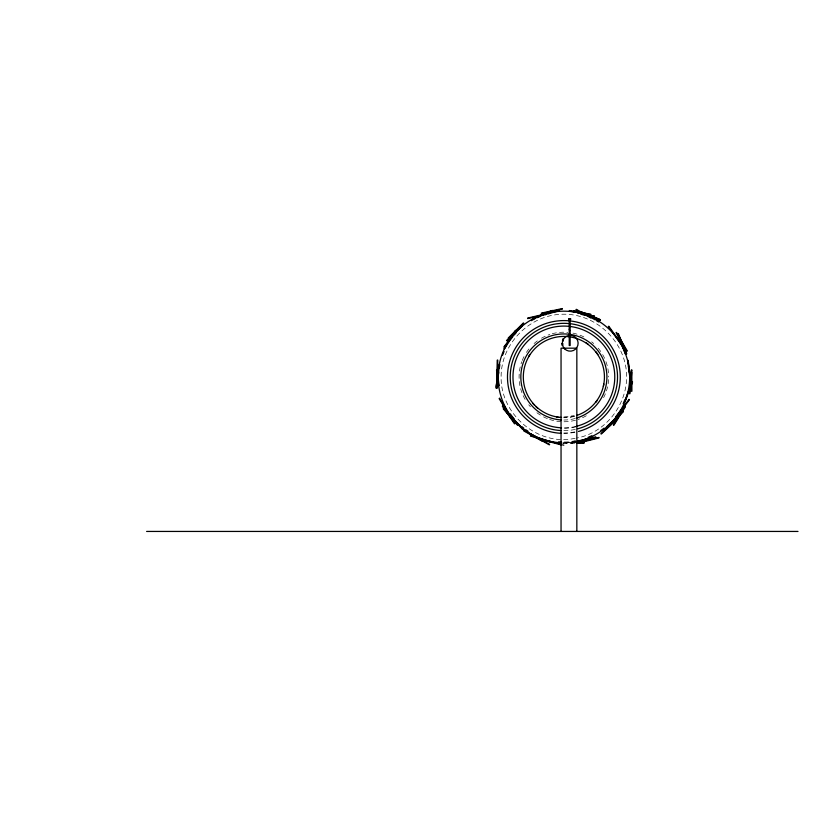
<?xml version="1.0" encoding="UTF-8"?>
<svg xmlns="http://www.w3.org/2000/svg" width="840" height="840" viewBox="0 0 840 840"><rect width="100%" height="100%" fill="white"/><g stroke="black" fill="none" stroke-linecap="round" stroke-linejoin="round"><path stroke-width="0.63" stroke-dasharray="4.2 3.15" d="M575.169 441.693L574.78 442.334L575.295 442.218M575.757 441.609L570.224 442.901L570.35 443.425L576.618 441.956M563.881 416.976L574.224 415.611M575.127 438.27C538.199 446.681 500.493 414.498 501.113 376.981C500.903 343.392 530.281 314.002 563.881 314.213C597.471 314.002 626.85 343.392 626.64 376.981C626.514 405.762 604.978 433.136 576.376 438.102M575.4 440.832L572.334 441.242L572.408 441.767M576.481 441.231L563.881 442.785A65.803 65.803 0 0 0 574.917 441.851M562.769 442.869L575.085 442.669M562.779 443.405L575.096 443.205M562.527 444.685L564.165 445.116L562.496 445.231M574.833 442.68L574.833 443.216M572.597 442.712L572.597 443.247M571.106 442.743L571.116 443.268M567.178 442.796L567.189 443.331M566.15 442.817L566.16 443.352M563.462 442.858L563.462 443.394M608.591 379.575A44.793 44.793 0 0 1 602.669 399.378M586.268 415.769A44.793 44.793 0 0 1 577.952 419.507M575.474 420.242A44.793 44.793 0 0 1 548.562 419.076M547.344 418.604A44.793 44.793 0 0 1 541.485 415.769M540.372 415.107A44.793 44.793 0 0 1 535.08 411.285M530.428 406.77A44.793 44.793 0 0 1 528.749 404.765M525.084 399.378A44.793 44.793 0 0 1 521.787 361.673M522.249 360.444A44.793 44.793 0 0 1 525.084 354.585M526.449 352.38A44.793 44.793 0 0 1 530.428 347.193M534.093 343.529A44.793 44.793 0 0 1 539.27 339.549M541.485 338.195A44.793 44.793 0 0 1 549.801 334.457M552.279 333.711A44.793 44.793 0 0 1 567.767 332.356M572.943 333.113A44.793 44.793 0 0 1 586.268 338.195M591.665 341.849A44.793 44.793 0 0 1 593.659 343.529M598.185 348.18A44.793 44.793 0 0 1 602.007 353.472M602.669 354.585A44.793 44.793 0 0 1 605.504 360.444M605.966 361.673A44.793 44.793 0 0 1 608.664 376.981M574.896 432.296A56.406 56.406 0 0 1 563.881 433.377M575.295 429.397A53.645 53.645 0 0 1 563.881 430.626M575.883 426.437A50.894 50.894 0 0 1 563.881 427.875M575.012 418.551A43.04 43.04 0 0 1 563.881 420.021M574.371 416.157A40.562 40.562 0 0 1 563.881 417.532M574.424 416.346A40.751 40.751 0 0 1 563.881 417.732M575.977 426.825A51.293 51.293 0 0 1 563.881 428.274M574.823 431.907A56.007 56.007 0 0 1 563.881 432.989M575.621 440.958A65.047 65.047 0 0 1 563.881 442.029"/><path stroke-width="1.26" d="M496.766 381.791L497.238 360.129M497.301 381.801L497.774 360.139M498.372 366.397L496.902 388.017L497.438 388.059L498.897 366.44M495.968 388.07L496.797 381.717M497.354 377.548L498.509 368.729M496.493 388.143L497.133 383.334M498.225 374.966L498.53 372.666M496.241 385.98L496.881 381.549M497.427 377.706L498.509 370.178M498.834 367.909L499.317 364.529L499.842 364.602L499.359 367.994M496.776 386.054L497.396 381.728M498.183 376.236L498.719 372.445L498.183 372.435M584.241 314.339L594.279 316.764L573.447 310.769L594.416 316.25L586.667 314.296M594.248 316.869L594.416 316.25M632.09 381.707L624.498 401.709L624.992 401.898L632.583 381.895M595.928 318.57L596.915 318.906L588.882 315.609C589.481 314.307 580.997 312.06 585.27 313.635L580.409 311.546L599.172 319.147L600.464 319.767L596.138 318.077L595.928 318.57L600.264 320.26L581.123 312.333M592.326 317.016C592.589 315.651 598.731 319.284 596.138 318.077M504 348.716L515.445 330.32M504.452 348.999L507.612 343.928M508.2 342.972L515.907 330.603M613.431 424.977L624.908 406.592M613.883 425.261L625.359 406.875M515.644 331.611L503.843 346.994L504.273 347.319L510.185 339.602M516.327 330.729L516.873 330.015M512.347 336.788L516.075 331.937M508.221 338.037L523.373 322.928L523.75 323.306L516.054 330.992M508.599 338.415L515.403 331.643M522.134 325.469L506.52 340.505L506.898 340.893L522.512 325.857M607.163 426.237L622.976 411.421M607.52 426.626L623.343 411.81M522.721 429.503L522.249 428.022L522.721 429.503L507.843 413.647L508.977 413.511L511.833 416.608L511.025 416.85L511.833 416.608M507.843 413.647L508.977 413.511M538.85 316.617L533.106 318.99L532.896 318.496L552.416 310.411L552.625 310.905L542.241 315.21M538.188 316.155L542.776 314.853M543.7 314.591L559.03 310.212M538.335 316.669L540.676 316.008M545.16 314.727L546.368 314.381M559.178 310.727L548.163 313.845M598.909 437.399L577.889 442.701L578.025 443.216L599.036 437.923M577.784 441.074L580.388 440.465M582.876 439.887L595.76 436.863L595.875 437.388L576.828 441.851M546.798 314.16L527.72 318.602L527.594 318.087L548.72 313.163L548.846 313.688M578.141 441.053L591.066 438.039L591.192 438.564L576.188 442.06M497.291 375.942L497.816 375.869L497.07 370.156L496.534 370.23L497.543 377.906M628.436 366.713L628.971 366.639M628.95 370.639L629.486 370.566M629.045 371.354L629.58 371.28M576.66 442.649L584.21 442.533M576.66 443.184L584.21 443.058M568.606 318.98L570.749 318.98M568.606 319.19L570.749 319.19M146.612 531.437L798 531.437M497.438 380.111L497.973 380.153M630.735 377.538L631.271 377.58M630.452 380.898L630.987 380.94M629.969 386.652L630.504 386.694M586.53 314.811L573.3 311.283L578.96 312.942M498.183 371.185L498.719 371.259M496.125 386.883L496.65 386.957M585.333 313.793L577.269 311.787L580.209 312.617M569.373 310.527L590.74 314.171M569.289 311.052L575.537 312.123M576.744 312.333L582.372 313.288M586.247 313.95L590.646 314.695M581.364 313.478L583.202 313.919L581.417 313.394M580.178 313.058L577.133 312.302L580.073 313.142M580.482 313.352L582.299 313.834M543.627 439.688L545.811 440.265M546.829 440.538L548.121 440.874M549.454 441.231L561.813 444.497M543.071 440.097L561.676 445.011M580.314 312.543L583.338 313.404M585.123 314.013L581.28 312.575M589.082 315.116L592.525 316.522M586.163 314.433L588.882 315.609M595.203 319.862L576.24 309.309L575.977 309.781L590.699 317.971M523.981 430.416L542.682 440.811L542.42 441.284L523.719 430.878M549.654 444.413L530.975 433.965L530.712 434.438L549.392 444.875M523.11 429.135L508.231 413.291M508.578 413.868L511.434 416.976M503.612 408.44L517.808 424.82M503.202 408.796L517.409 425.166M621.38 343.875L608.79 326.235L608.36 326.54L620.938 344.18M627.26 350.91L616.497 332.409L616.035 332.682L626.798 351.173M618.44 333.806L626.755 353.819L626.262 354.018L617.946 334.005M569.236 329.144L569.678 330.803M618.093 334.005L625.905 353.923L625.412 354.123L617.589 334.205M628.131 360.308L631.071 382.599M627.606 360.381L629.16 372.215M629.202 372.488L630.536 382.673M498.33 379.796L499.086 385.507L498.561 385.581L497.805 379.869M583.013 442.544L583.023 443.079M578.918 442.617L578.918 443.153M576.839 531.437L576.839 348.18L561.047 348.18L561.047 531.437M570.139 319.19L570.139 345.524L569.236 345.524L569.216 319.19M561.435 442.743A65.803 65.803 0 0 1 505.502 346.616A65.803 65.803 0 0 1 616.319 337.229A65.803 65.803 0 0 1 577.332 441.389M561.529 417.469A40.562 40.562 0 0 1 523.635 371.889A40.562 40.562 0 0 1 571.694 337.187A40.562 40.562 0 0 1 603.057 387.481A40.562 40.562 0 0 1 576.618 415.485M603.813 384.027A40.562 40.562 0 0 1 603.341 386.337M624.698 400.04A65.047 65.047 0 0 1 623.186 403.683M603.992 428.18A65.047 65.047 0 0 1 600.81 430.521M591.78 435.74A65.047 65.047 0 0 1 588.158 437.325M561.278 441.977A65.047 65.047 0 0 1 558.663 441.819M528.024 431.256A65.047 65.047 0 0 1 525.861 429.765M523.761 428.18A65.047 65.047 0 0 1 521.724 426.51M514.343 419.139A65.047 65.047 0 0 1 510.342 413.921M502.604 355.163A65.047 65.047 0 0 1 504.042 351.477M511.098 338.971A65.047 65.047 0 0 1 512.673 336.861M514.343 334.824A65.047 65.047 0 0 1 516.086 332.861M531.353 320.649A65.047 65.047 0 0 1 534.797 318.801M537.169 317.667A65.047 65.047 0 0 1 540.824 316.155M580.713 314.149A65.047 65.047 0 0 1 584.462 315.273M596.4 320.649A65.047 65.047 0 0 1 598.626 321.993M597.261 400.344A40.751 40.751 0 0 1 595.844 402.255M559.146 417.459A40.751 40.751 0 0 1 556.794 417.113M537.674 408.198A40.751 40.751 0 0 1 535.899 406.613M534.24 404.954A40.751 40.751 0 0 1 532.665 403.179M528.581 356.601A40.751 40.751 0 0 1 529.819 354.596M586.257 342.919A40.751 40.751 0 0 1 588.21 344.284M595.844 351.697A40.751 40.751 0 0 1 597.933 354.596M561.383 419.947A43.04 43.04 0 0 1 525.409 357.672A43.04 43.04 0 0 1 596.851 349.314A43.04 43.04 0 0 1 576.208 418.215M561.466 427.822A50.894 50.894 0 0 1 518.448 354.029A50.894 50.894 0 0 1 603.372 344.883A50.894 50.894 0 0 1 577.049 426.143M561.341 430.574A53.645 53.645 0 0 1 515.991 352.79A53.645 53.645 0 0 1 605.514 343.151A53.645 53.645 0 0 1 577.763 428.799M561.435 433.325A56.406 56.406 0 0 1 513.471 351.677A56.406 56.406 0 0 1 607.603 341.355A56.406 56.406 0 0 1 578.476 431.456M631.166 372.351L629.38 393.677L629.916 393.719L631.701 372.393L631.166 372.351M562.149 343.497L561.939 345.125L562.601 345.209L562.811 343.581L562.149 343.497M562.706 339.224L562.496 340.851L563.157 340.945L563.377 339.318L562.706 339.224M530.596 435.498L530.439 436.013L550.651 442.155L550.809 441.641L530.596 435.498M629.013 399.431L615.815 416.651L616.235 416.976L629.444 399.767L629.013 399.431M616.518 419.087L600.873 433.681L601.24 434.07L616.885 419.475L616.518 419.087M502.803 405.919L502.362 406.224L514.521 423.843L514.962 423.538L502.803 405.919M499.59 398.307L499.128 398.58L509.985 416.714L510.447 416.43L499.59 398.307M562.254 308.564L541.338 313.12L541.453 313.645L562.37 309.089L562.254 308.564M631.827 370.104L631.292 370.104L631.365 391.23L631.9 391.23L631.827 370.104M564.627 348.852A7.896 7.896 0 0 0 577.847 345.314A7.896 7.896 0 0 0 568.166 335.632A7.896 7.896 0 0 0 564.627 348.852"/></g></svg>
